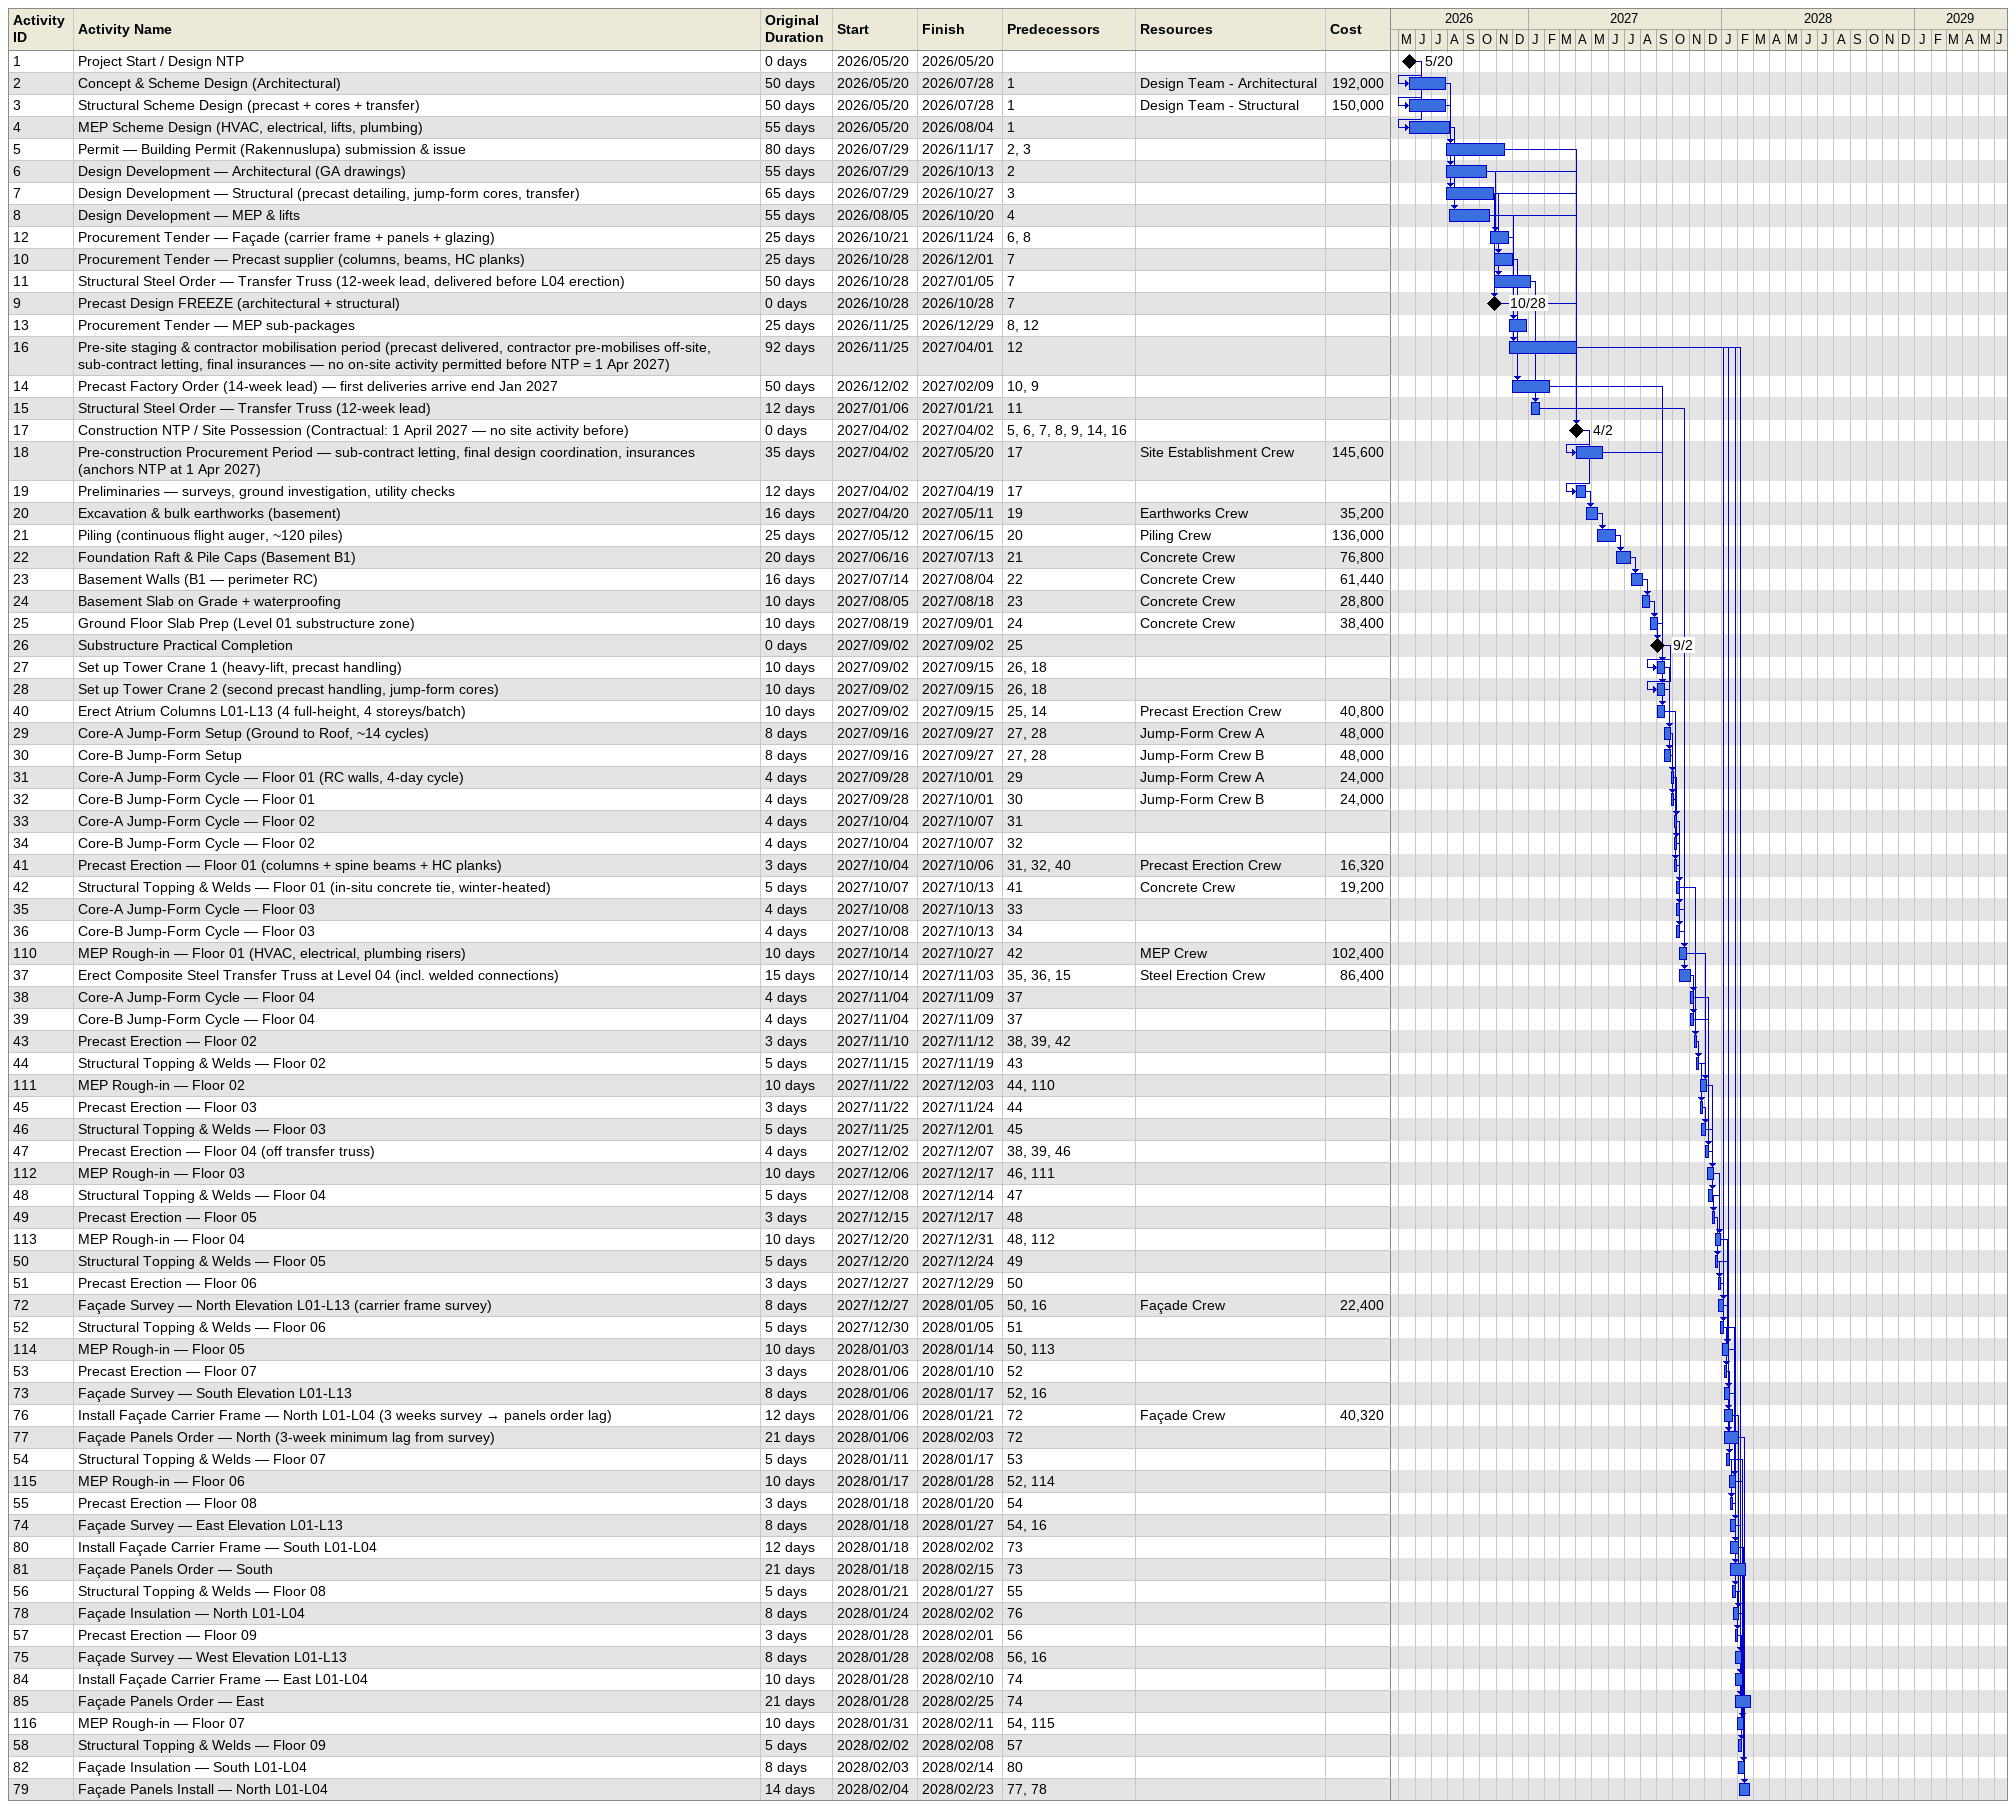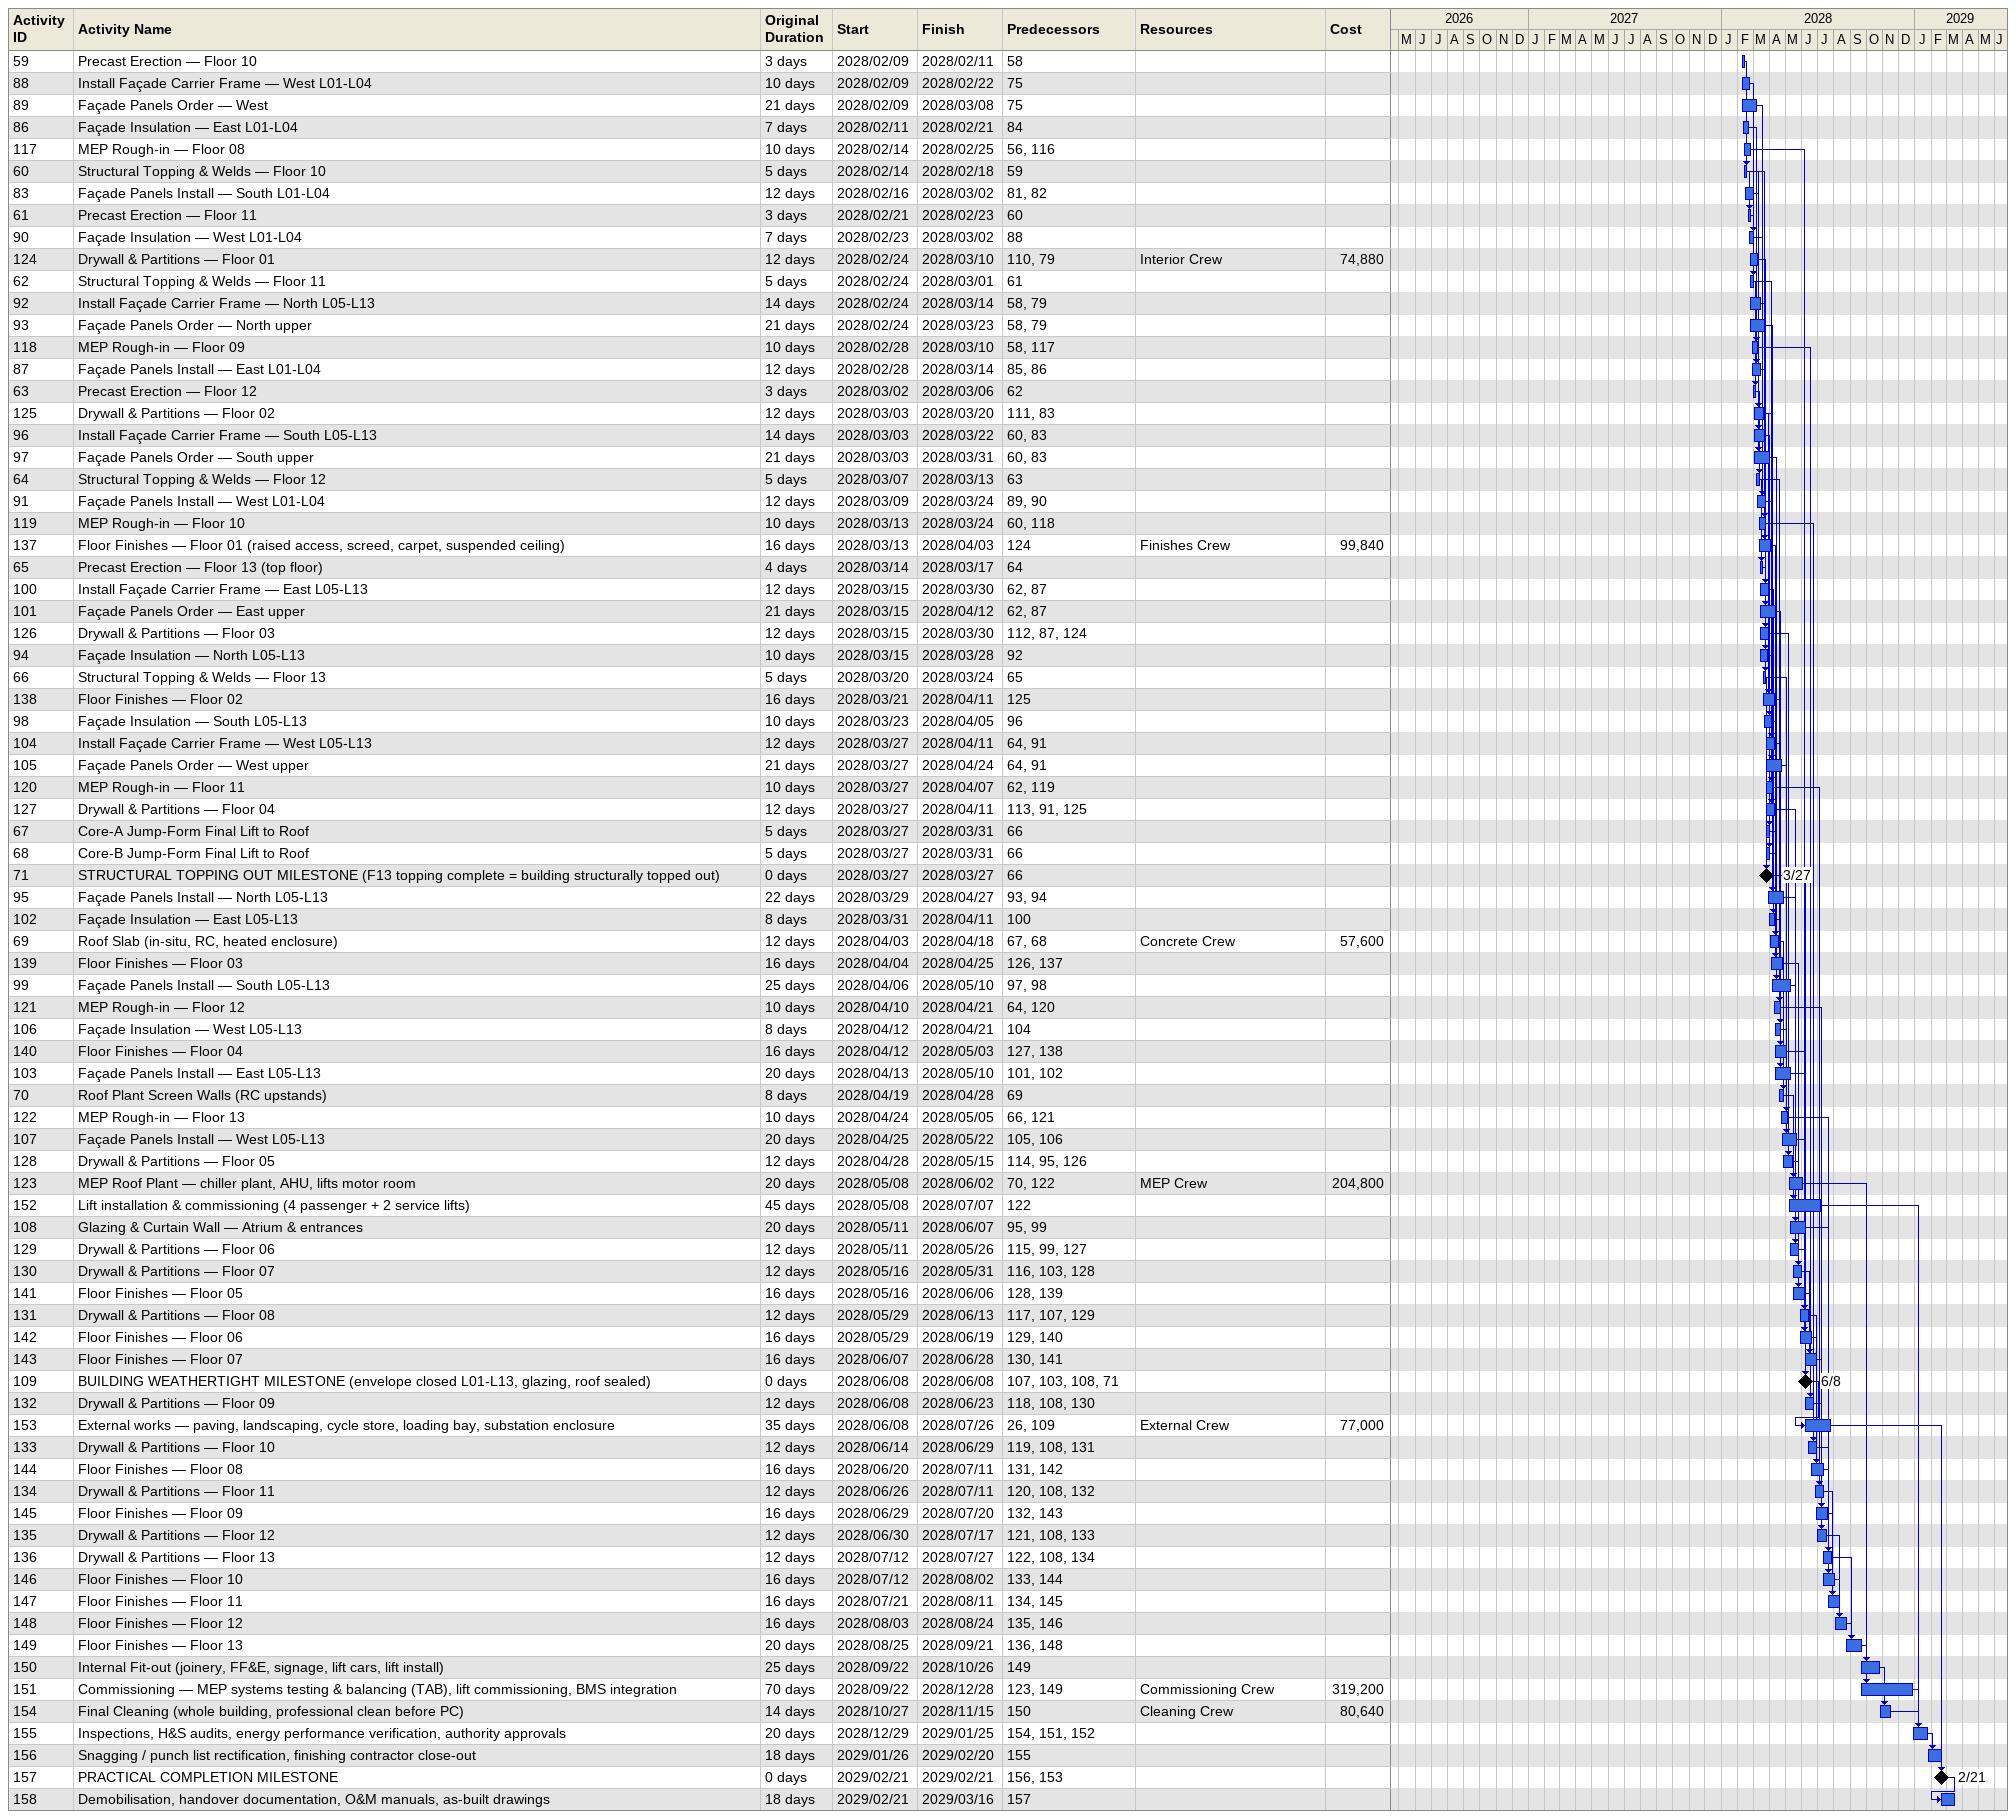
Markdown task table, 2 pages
| ID | Task | Original duration | Start | Finish | Predecessors | Resources | Cost |
|---|---|---|---|---|---|---|---|
| 1 | Project Start / Design NTP | 0d | 2026-05-20 | 2026-05-20 |  |  |  |
| 2 | Concept & Scheme Design (Architectural) | 50d | 2026-05-20 | 2026-07-28 | 1 | Design Team - Architectural | 192000 |
| 3 | Structural Scheme Design (precast + cores + transfer) | 50d | 2026-05-20 | 2026-07-28 | 1 | Design Team - Structural | 150000 |
| 4 | MEP Scheme Design (HVAC, electrical, lifts, plumbing) | 55d | 2026-05-20 | 2026-08-04 | 1 |  |  |
| 5 | Permit — Building Permit (Rakennuslupa) submission & issue | 80d | 2026-07-29 | 2026-11-17 | 2, 3 |  |  |
| 6 | Design Development — Architectural (GA drawings) | 55d | 2026-07-29 | 2026-10-13 | 2 |  |  |
| 7 | Design Development — Structural (precast detailing, jump-form cores, transfer) | 65d | 2026-07-29 | 2026-10-27 | 3 |  |  |
| 8 | Design Development — MEP & lifts | 55d | 2026-08-05 | 2026-10-20 | 4 |  |  |
| 12 | Procurement Tender — Façade (carrier frame + panels + glazing) | 25d | 2026-10-21 | 2026-11-24 | 6, 8 |  |  |
| 10 | Procurement Tender — Precast supplier (columns, beams, HC planks) | 25d | 2026-10-28 | 2026-12-01 | 7 |  |  |
| 11 | Structural Steel Order — Transfer Truss (12-week lead, delivered before L04 erection) | 50d | 2026-10-28 | 2027-01-05 | 7 |  |  |
| 9 | Precast Design FREEZE (architectural + structural) | 0d | 2026-10-28 | 2026-10-28 | 7 |  |  |
| 13 | Procurement Tender — MEP sub-packages | 25d | 2026-11-25 | 2026-12-29 | 8, 12 |  |  |
| 16 | Pre-site staging & contractor mobilisation period (precast delivered, contractor pre-mobilises off-site, sub-contract letting, final insurances — no on-site activity permitted before NTP = 1 Apr 2027) | 92d | 2026-11-25 | 2027-04-01 | 12 |  |  |
| 14 | Precast Factory Order (14-week lead) — first deliveries arrive end Jan 2027 | 50d | 2026-12-02 | 2027-02-09 | 10, 9 |  |  |
| 15 | Structural Steel Order — Transfer Truss (12-week lead) | 12d | 2027-01-06 | 2027-01-21 | 11 |  |  |
| 17 | Construction NTP / Site Possession (Contractual: 1 April 2027 — no site activity before) | 0d | 2027-04-02 | 2027-04-02 | 5, 6, 7, 8, 9, 14, 16 |  |  |
| 18 | Pre-construction Procurement Period — sub-contract letting, final design coordination, insurances (anchors NTP at 1 Apr 2027) | 35d | 2027-04-02 | 2027-05-20 | 17 | Site Establishment Crew | 145600 |
| 19 | Preliminaries — surveys, ground investigation, utility checks | 12d | 2027-04-02 | 2027-04-19 | 17 |  |  |
| 20 | Excavation & bulk earthworks (basement) | 16d | 2027-04-20 | 2027-05-11 | 19 | Earthworks Crew | 35200 |
| 21 | Piling (continuous flight auger, ~120 piles) | 25d | 2027-05-12 | 2027-06-15 | 20 | Piling Crew | 136000 |
| 22 | Foundation Raft & Pile Caps (Basement B1) | 20d | 2027-06-16 | 2027-07-13 | 21 | Concrete Crew | 76800 |
| 23 | Basement Walls (B1 — perimeter RC) | 16d | 2027-07-14 | 2027-08-04 | 22 | Concrete Crew | 61440 |
| 24 | Basement Slab on Grade + waterproofing | 10d | 2027-08-05 | 2027-08-18 | 23 | Concrete Crew | 28800 |
| 25 | Ground Floor Slab Prep (Level 01 substructure zone) | 10d | 2027-08-19 | 2027-09-01 | 24 | Concrete Crew | 38400 |
| 26 | Substructure Practical Completion | 0d | 2027-09-02 | 2027-09-02 | 25 |  |  |
| 27 | Set up Tower Crane 1 (heavy-lift, precast handling) | 10d | 2027-09-02 | 2027-09-15 | 26, 18 |  |  |
| 28 | Set up Tower Crane 2 (second precast handling, jump-form cores) | 10d | 2027-09-02 | 2027-09-15 | 26, 18 |  |  |
| 40 | Erect Atrium Columns L01-L13 (4 full-height, 4 storeys/batch) | 10d | 2027-09-02 | 2027-09-15 | 25, 14 | Precast Erection Crew | 40800 |
| 29 | Core-A Jump-Form Setup (Ground to Roof, ~14 cycles) | 8d | 2027-09-16 | 2027-09-27 | 27, 28 | Jump-Form Crew A | 48000 |
| 30 | Core-B Jump-Form Setup | 8d | 2027-09-16 | 2027-09-27 | 27, 28 | Jump-Form Crew B | 48000 |
| 31 | Core-A Jump-Form Cycle — Floor 01 (RC walls, 4-day cycle) | 4d | 2027-09-28 | 2027-10-01 | 29 | Jump-Form Crew A | 24000 |
| 32 | Core-B Jump-Form Cycle — Floor 01 | 4d | 2027-09-28 | 2027-10-01 | 30 | Jump-Form Crew B | 24000 |
| 33 | Core-A Jump-Form Cycle — Floor 02 | 4d | 2027-10-04 | 2027-10-07 | 31 |  |  |
| 34 | Core-B Jump-Form Cycle — Floor 02 | 4d | 2027-10-04 | 2027-10-07 | 32 |  |  |
| 41 | Precast Erection — Floor 01 (columns + spine beams + HC planks) | 3d | 2027-10-04 | 2027-10-06 | 31, 32, 40 | Precast Erection Crew | 16320 |
| 42 | Structural Topping & Welds — Floor 01 (in-situ concrete tie, winter-heated) | 5d | 2027-10-07 | 2027-10-13 | 41 | Concrete Crew | 19200 |
| 35 | Core-A Jump-Form Cycle — Floor 03 | 4d | 2027-10-08 | 2027-10-13 | 33 |  |  |
| 36 | Core-B Jump-Form Cycle — Floor 03 | 4d | 2027-10-08 | 2027-10-13 | 34 |  |  |
| 110 | MEP Rough-in — Floor 01 (HVAC, electrical, plumbing risers) | 10d | 2027-10-14 | 2027-10-27 | 42 | MEP Crew | 102400 |
| 37 | Erect Composite Steel Transfer Truss at Level 04 (incl. welded connections) | 15d | 2027-10-14 | 2027-11-03 | 35, 36, 15 | Steel Erection Crew | 86400 |
| 38 | Core-A Jump-Form Cycle — Floor 04 | 4d | 2027-11-04 | 2027-11-09 | 37 |  |  |
| 39 | Core-B Jump-Form Cycle — Floor 04 | 4d | 2027-11-04 | 2027-11-09 | 37 |  |  |
| 43 | Precast Erection — Floor 02 | 3d | 2027-11-10 | 2027-11-12 | 38, 39, 42 |  |  |
| 44 | Structural Topping & Welds — Floor 02 | 5d | 2027-11-15 | 2027-11-19 | 43 |  |  |
| 111 | MEP Rough-in — Floor 02 | 10d | 2027-11-22 | 2027-12-03 | 44, 110 |  |  |
| 45 | Precast Erection — Floor 03 | 3d | 2027-11-22 | 2027-11-24 | 44 |  |  |
| 46 | Structural Topping & Welds — Floor 03 | 5d | 2027-11-25 | 2027-12-01 | 45 |  |  |
| 47 | Precast Erection — Floor 04 (off transfer truss) | 4d | 2027-12-02 | 2027-12-07 | 38, 39, 46 |  |  |
| 112 | MEP Rough-in — Floor 03 | 10d | 2027-12-06 | 2027-12-17 | 46, 111 |  |  |
| 48 | Structural Topping & Welds — Floor 04 | 5d | 2027-12-08 | 2027-12-14 | 47 |  |  |
| 49 | Precast Erection — Floor 05 | 3d | 2027-12-15 | 2027-12-17 | 48 |  |  |
| 113 | MEP Rough-in — Floor 04 | 10d | 2027-12-20 | 2027-12-31 | 48, 112 |  |  |
| 50 | Structural Topping & Welds — Floor 05 | 5d | 2027-12-20 | 2027-12-24 | 49 |  |  |
| 51 | Precast Erection — Floor 06 | 3d | 2027-12-27 | 2027-12-29 | 50 |  |  |
| 72 | Façade Survey — North Elevation L01-L13 (carrier frame survey) | 8d | 2027-12-27 | 2028-01-05 | 50, 16 | Façade Crew | 22400 |
| 52 | Structural Topping & Welds — Floor 06 | 5d | 2027-12-30 | 2028-01-05 | 51 |  |  |
| 114 | MEP Rough-in — Floor 05 | 10d | 2028-01-03 | 2028-01-14 | 50, 113 |  |  |
| 53 | Precast Erection — Floor 07 | 3d | 2028-01-06 | 2028-01-10 | 52 |  |  |
| 73 | Façade Survey — South Elevation L01-L13 | 8d | 2028-01-06 | 2028-01-17 | 52, 16 |  |  |
| 76 | Install Façade Carrier Frame — North L01-L04 (3 weeks survey → panels order lag) | 12d | 2028-01-06 | 2028-01-21 | 72 | Façade Crew | 40320 |
| 77 | Façade Panels Order — North (3-week minimum lag from survey) | 21d | 2028-01-06 | 2028-02-03 | 72 |  |  |
| 54 | Structural Topping & Welds — Floor 07 | 5d | 2028-01-11 | 2028-01-17 | 53 |  |  |
| 115 | MEP Rough-in — Floor 06 | 10d | 2028-01-17 | 2028-01-28 | 52, 114 |  |  |
| 55 | Precast Erection — Floor 08 | 3d | 2028-01-18 | 2028-01-20 | 54 |  |  |
| 74 | Façade Survey — East Elevation L01-L13 | 8d | 2028-01-18 | 2028-01-27 | 54, 16 |  |  |
| 80 | Install Façade Carrier Frame — South L01-L04 | 12d | 2028-01-18 | 2028-02-02 | 73 |  |  |
| 81 | Façade Panels Order — South | 21d | 2028-01-18 | 2028-02-15 | 73 |  |  |
| 56 | Structural Topping & Welds — Floor 08 | 5d | 2028-01-21 | 2028-01-27 | 55 |  |  |
| 78 | Façade Insulation — North L01-L04 | 8d | 2028-01-24 | 2028-02-02 | 76 |  |  |
| 57 | Precast Erection — Floor 09 | 3d | 2028-01-28 | 2028-02-01 | 56 |  |  |
| 75 | Façade Survey — West Elevation L01-L13 | 8d | 2028-01-28 | 2028-02-08 | 56, 16 |  |  |
| 84 | Install Façade Carrier Frame — East L01-L04 | 10d | 2028-01-28 | 2028-02-10 | 74 |  |  |
| 85 | Façade Panels Order — East | 21d | 2028-01-28 | 2028-02-25 | 74 |  |  |
| 116 | MEP Rough-in — Floor 07 | 10d | 2028-01-31 | 2028-02-11 | 54, 115 |  |  |
| 58 | Structural Topping & Welds — Floor 09 | 5d | 2028-02-02 | 2028-02-08 | 57 |  |  |
| 82 | Façade Insulation — South L01-L04 | 8d | 2028-02-03 | 2028-02-14 | 80 |  |  |
| 79 | Façade Panels Install — North L01-L04 | 14d | 2028-02-04 | 2028-02-23 | 77, 78 |  |  |
| 59 | Precast Erection — Floor 10 | 3d | 2028-02-09 | 2028-02-11 | 58 |  |  |
| 88 | Install Façade Carrier Frame — West L01-L04 | 10d | 2028-02-09 | 2028-02-22 | 75 |  |  |
| 89 | Façade Panels Order — West | 21d | 2028-02-09 | 2028-03-08 | 75 |  |  |
| 86 | Façade Insulation — East L01-L04 | 7d | 2028-02-11 | 2028-02-21 | 84 |  |  |
| 117 | MEP Rough-in — Floor 08 | 10d | 2028-02-14 | 2028-02-25 | 56, 116 |  |  |
| 60 | Structural Topping & Welds — Floor 10 | 5d | 2028-02-14 | 2028-02-18 | 59 |  |  |
| 83 | Façade Panels Install — South L01-L04 | 12d | 2028-02-16 | 2028-03-02 | 81, 82 |  |  |
| 61 | Precast Erection — Floor 11 | 3d | 2028-02-21 | 2028-02-23 | 60 |  |  |
| 90 | Façade Insulation — West L01-L04 | 7d | 2028-02-23 | 2028-03-02 | 88 |  |  |
| 124 | Drywall & Partitions — Floor 01 | 12d | 2028-02-24 | 2028-03-10 | 110, 79 | Interior Crew | 74880 |
| 62 | Structural Topping & Welds — Floor 11 | 5d | 2028-02-24 | 2028-03-01 | 61 |  |  |
| 92 | Install Façade Carrier Frame — North L05-L13 | 14d | 2028-02-24 | 2028-03-14 | 58, 79 |  |  |
| 93 | Façade Panels Order — North upper | 21d | 2028-02-24 | 2028-03-23 | 58, 79 |  |  |
| 118 | MEP Rough-in — Floor 09 | 10d | 2028-02-28 | 2028-03-10 | 58, 117 |  |  |
| 87 | Façade Panels Install — East L01-L04 | 12d | 2028-02-28 | 2028-03-14 | 85, 86 |  |  |
| 63 | Precast Erection — Floor 12 | 3d | 2028-03-02 | 2028-03-06 | 62 |  |  |
| 125 | Drywall & Partitions — Floor 02 | 12d | 2028-03-03 | 2028-03-20 | 111, 83 |  |  |
| 96 | Install Façade Carrier Frame — South L05-L13 | 14d | 2028-03-03 | 2028-03-22 | 60, 83 |  |  |
| 97 | Façade Panels Order — South upper | 21d | 2028-03-03 | 2028-03-31 | 60, 83 |  |  |
| 64 | Structural Topping & Welds — Floor 12 | 5d | 2028-03-07 | 2028-03-13 | 63 |  |  |
| 91 | Façade Panels Install — West L01-L04 | 12d | 2028-03-09 | 2028-03-24 | 89, 90 |  |  |
| 119 | MEP Rough-in — Floor 10 | 10d | 2028-03-13 | 2028-03-24 | 60, 118 |  |  |
| 137 | Floor Finishes — Floor 01 (raised access, screed, carpet, suspended ceiling) | 16d | 2028-03-13 | 2028-04-03 | 124 | Finishes Crew | 99840 |
| 65 | Precast Erection — Floor 13 (top floor) | 4d | 2028-03-14 | 2028-03-17 | 64 |  |  |
| 100 | Install Façade Carrier Frame — East L05-L13 | 12d | 2028-03-15 | 2028-03-30 | 62, 87 |  |  |
| 101 | Façade Panels Order — East upper | 21d | 2028-03-15 | 2028-04-12 | 62, 87 |  |  |
| 126 | Drywall & Partitions — Floor 03 | 12d | 2028-03-15 | 2028-03-30 | 112, 87, 124 |  |  |
| 94 | Façade Insulation — North L05-L13 | 10d | 2028-03-15 | 2028-03-28 | 92 |  |  |
| 66 | Structural Topping & Welds — Floor 13 | 5d | 2028-03-20 | 2028-03-24 | 65 |  |  |
| 138 | Floor Finishes — Floor 02 | 16d | 2028-03-21 | 2028-04-11 | 125 |  |  |
| 98 | Façade Insulation — South L05-L13 | 10d | 2028-03-23 | 2028-04-05 | 96 |  |  |
| 104 | Install Façade Carrier Frame — West L05-L13 | 12d | 2028-03-27 | 2028-04-11 | 64, 91 |  |  |
| 105 | Façade Panels Order — West upper | 21d | 2028-03-27 | 2028-04-24 | 64, 91 |  |  |
| 120 | MEP Rough-in — Floor 11 | 10d | 2028-03-27 | 2028-04-07 | 62, 119 |  |  |
| 127 | Drywall & Partitions — Floor 04 | 12d | 2028-03-27 | 2028-04-11 | 113, 91, 125 |  |  |
| 67 | Core-A Jump-Form Final Lift to Roof | 5d | 2028-03-27 | 2028-03-31 | 66 |  |  |
| 68 | Core-B Jump-Form Final Lift to Roof | 5d | 2028-03-27 | 2028-03-31 | 66 |  |  |
| 71 | STRUCTURAL TOPPING OUT MILESTONE (F13 topping complete = building structurally topped out) | 0d | 2028-03-27 | 2028-03-27 | 66 |  |  |
| 95 | Façade Panels Install — North L05-L13 | 22d | 2028-03-29 | 2028-04-27 | 93, 94 |  |  |
| 102 | Façade Insulation — East L05-L13 | 8d | 2028-03-31 | 2028-04-11 | 100 |  |  |
| 69 | Roof Slab (in-situ, RC, heated enclosure) | 12d | 2028-04-03 | 2028-04-18 | 67, 68 | Concrete Crew | 57600 |
| 139 | Floor Finishes — Floor 03 | 16d | 2028-04-04 | 2028-04-25 | 126, 137 |  |  |
| 99 | Façade Panels Install — South L05-L13 | 25d | 2028-04-06 | 2028-05-10 | 97, 98 |  |  |
| 121 | MEP Rough-in — Floor 12 | 10d | 2028-04-10 | 2028-04-21 | 64, 120 |  |  |
| 106 | Façade Insulation — West L05-L13 | 8d | 2028-04-12 | 2028-04-21 | 104 |  |  |
| 140 | Floor Finishes — Floor 04 | 16d | 2028-04-12 | 2028-05-03 | 127, 138 |  |  |
| 103 | Façade Panels Install — East L05-L13 | 20d | 2028-04-13 | 2028-05-10 | 101, 102 |  |  |
| 70 | Roof Plant Screen Walls (RC upstands) | 8d | 2028-04-19 | 2028-04-28 | 69 |  |  |
| 122 | MEP Rough-in — Floor 13 | 10d | 2028-04-24 | 2028-05-05 | 66, 121 |  |  |
| 107 | Façade Panels Install — West L05-L13 | 20d | 2028-04-25 | 2028-05-22 | 105, 106 |  |  |
| 128 | Drywall & Partitions — Floor 05 | 12d | 2028-04-28 | 2028-05-15 | 114, 95, 126 |  |  |
| 123 | MEP Roof Plant — chiller plant, AHU, lifts motor room | 20d | 2028-05-08 | 2028-06-02 | 70, 122 | MEP Crew | 204800 |
| 152 | Lift installation & commissioning (4 passenger + 2 service lifts) | 45d | 2028-05-08 | 2028-07-07 | 122 |  |  |
| 108 | Glazing & Curtain Wall — Atrium & entrances | 20d | 2028-05-11 | 2028-06-07 | 95, 99 |  |  |
| 129 | Drywall & Partitions — Floor 06 | 12d | 2028-05-11 | 2028-05-26 | 115, 99, 127 |  |  |
| 130 | Drywall & Partitions — Floor 07 | 12d | 2028-05-16 | 2028-05-31 | 116, 103, 128 |  |  |
| 141 | Floor Finishes — Floor 05 | 16d | 2028-05-16 | 2028-06-06 | 128, 139 |  |  |
| 131 | Drywall & Partitions — Floor 08 | 12d | 2028-05-29 | 2028-06-13 | 117, 107, 129 |  |  |
| 142 | Floor Finishes — Floor 06 | 16d | 2028-05-29 | 2028-06-19 | 129, 140 |  |  |
| 143 | Floor Finishes — Floor 07 | 16d | 2028-06-07 | 2028-06-28 | 130, 141 |  |  |
| 109 | BUILDING WEATHERTIGHT MILESTONE (envelope closed L01-L13, glazing, roof sealed) | 0d | 2028-06-08 | 2028-06-08 | 107, 103, 108, 71 |  |  |
| 132 | Drywall & Partitions — Floor 09 | 12d | 2028-06-08 | 2028-06-23 | 118, 108, 130 |  |  |
| 153 | External works — paving, landscaping, cycle store, loading bay, substation enclosure | 35d | 2028-06-08 | 2028-07-26 | 26, 109 | External Crew | 77000 |
| 133 | Drywall & Partitions — Floor 10 | 12d | 2028-06-14 | 2028-06-29 | 119, 108, 131 |  |  |
| 144 | Floor Finishes — Floor 08 | 16d | 2028-06-20 | 2028-07-11 | 131, 142 |  |  |
| 134 | Drywall & Partitions — Floor 11 | 12d | 2028-06-26 | 2028-07-11 | 120, 108, 132 |  |  |
| 145 | Floor Finishes — Floor 09 | 16d | 2028-06-29 | 2028-07-20 | 132, 143 |  |  |
| 135 | Drywall & Partitions — Floor 12 | 12d | 2028-06-30 | 2028-07-17 | 121, 108, 133 |  |  |
| 136 | Drywall & Partitions — Floor 13 | 12d | 2028-07-12 | 2028-07-27 | 122, 108, 134 |  |  |
| 146 | Floor Finishes — Floor 10 | 16d | 2028-07-12 | 2028-08-02 | 133, 144 |  |  |
| 147 | Floor Finishes — Floor 11 | 16d | 2028-07-21 | 2028-08-11 | 134, 145 |  |  |
| 148 | Floor Finishes — Floor 12 | 16d | 2028-08-03 | 2028-08-24 | 135, 146 |  |  |
| 149 | Floor Finishes — Floor 13 | 20d | 2028-08-25 | 2028-09-21 | 136, 148 |  |  |
| 150 | Internal Fit-out (joinery, FF&E, signage, lift cars, lift install) | 25d | 2028-09-22 | 2028-10-26 | 149 |  |  |
| 151 | Commissioning — MEP systems testing & balancing (TAB), lift commissioning, BMS integration | 70d | 2028-09-22 | 2028-12-28 | 123, 149 | Commissioning Crew | 319200 |
| 154 | Final Cleaning (whole building, professional clean before PC) | 14d | 2028-10-27 | 2028-11-15 | 150 | Cleaning Crew | 80640 |
| 155 | Inspections, H&S audits, energy performance verification, authority approvals | 20d | 2028-12-29 | 2029-01-25 | 154, 151, 152 |  |  |
| 156 | Snagging / punch list rectification, finishing contractor close-out | 18d | 2029-01-26 | 2029-02-20 | 155 |  |  |
| 157 | PRACTICAL COMPLETION MILESTONE | 0d | 2029-02-21 | 2029-02-21 | 156, 153 |  |  |
| 158 | Demobilisation, handover documentation, O&M manuals, as-built drawings | 18d | 2029-02-21 | 2029-03-16 | 157 |  |  |
